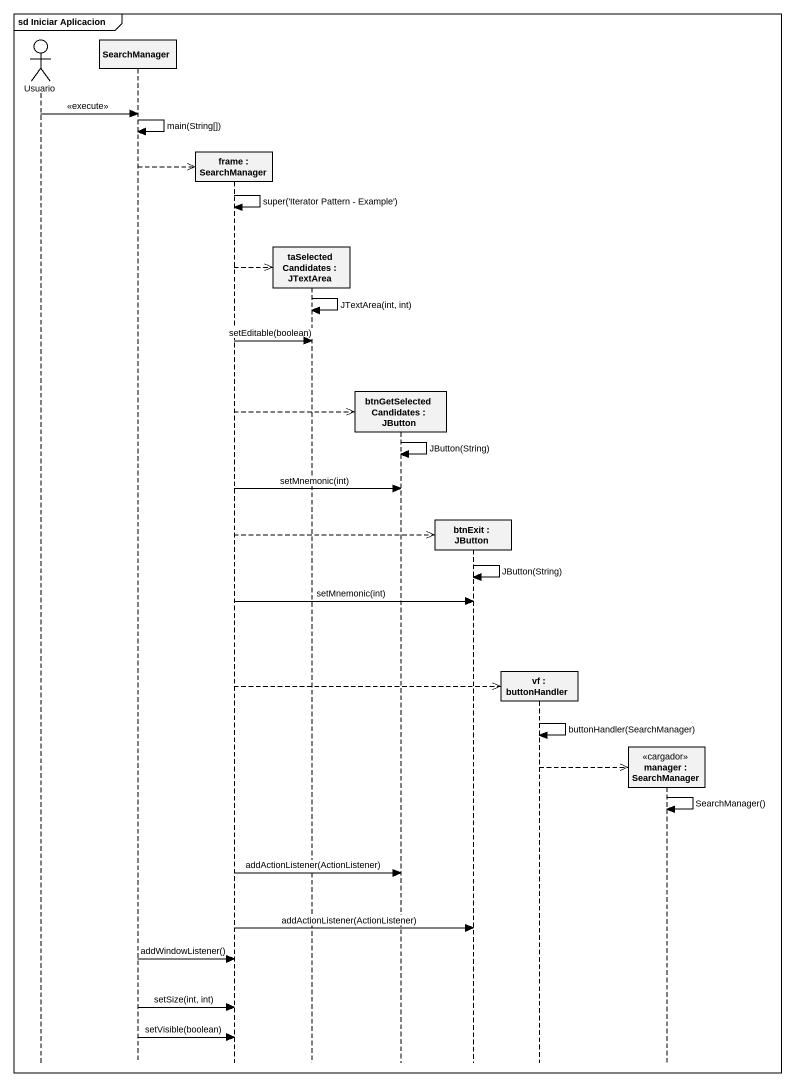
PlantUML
@startuml
mainframe sd Iniciar Aplicacion
hide footbox
actor Usuario
participant SearchManager
participant "frame : SearchManager" as frame_
participant "taSelectedCandidates : JTextArea" as taSelectedCandidates
participant "btnGetSelectedCandidates : JButton" as btnGetSelectedCandidates
participant "btnExit : JButton" as btnExit
participant "vf : buttonHandler" as vf
participant "manager : SearchManager" as manager <<cargador>>

Usuario -> SearchManager : <<execute>>
SearchManager -> SearchManager : main(String[])
SearchManager -->> frame_ **
frame_ -> frame_ : super('Iterator Pattern - Example')
frame_ -->> taSelectedCandidates **
taSelectedCandidates -> taSelectedCandidates : JTextArea(int, int)
frame_ -> taSelectedCandidates : setEditable(boolean)
frame_ -->> btnGetSelectedCandidates **
btnGetSelectedCandidates -> btnGetSelectedCandidates : JButton(String)
frame_ -> btnGetSelectedCandidates : setMnemonic(int)
frame_ -->> btnExit **
btnExit -> btnExit : JButton(String)
frame_ -> btnExit : setMnemonic(int)
frame_ -->> vf **
vf -> vf : buttonHandler(SearchManager)
vf -->> manager **
manager -> manager : SearchManager()
frame_ -> btnGetSelectedCandidates : addActionListener(ActionListener)
frame_ -> btnExit : addActionListener(ActionListener)
SearchManager -> frame_ : addWindowListener()
SearchManager -> frame_ : setSize(int, int)
SearchManager -> frame_ : setVisible(boolean)
@enduml
